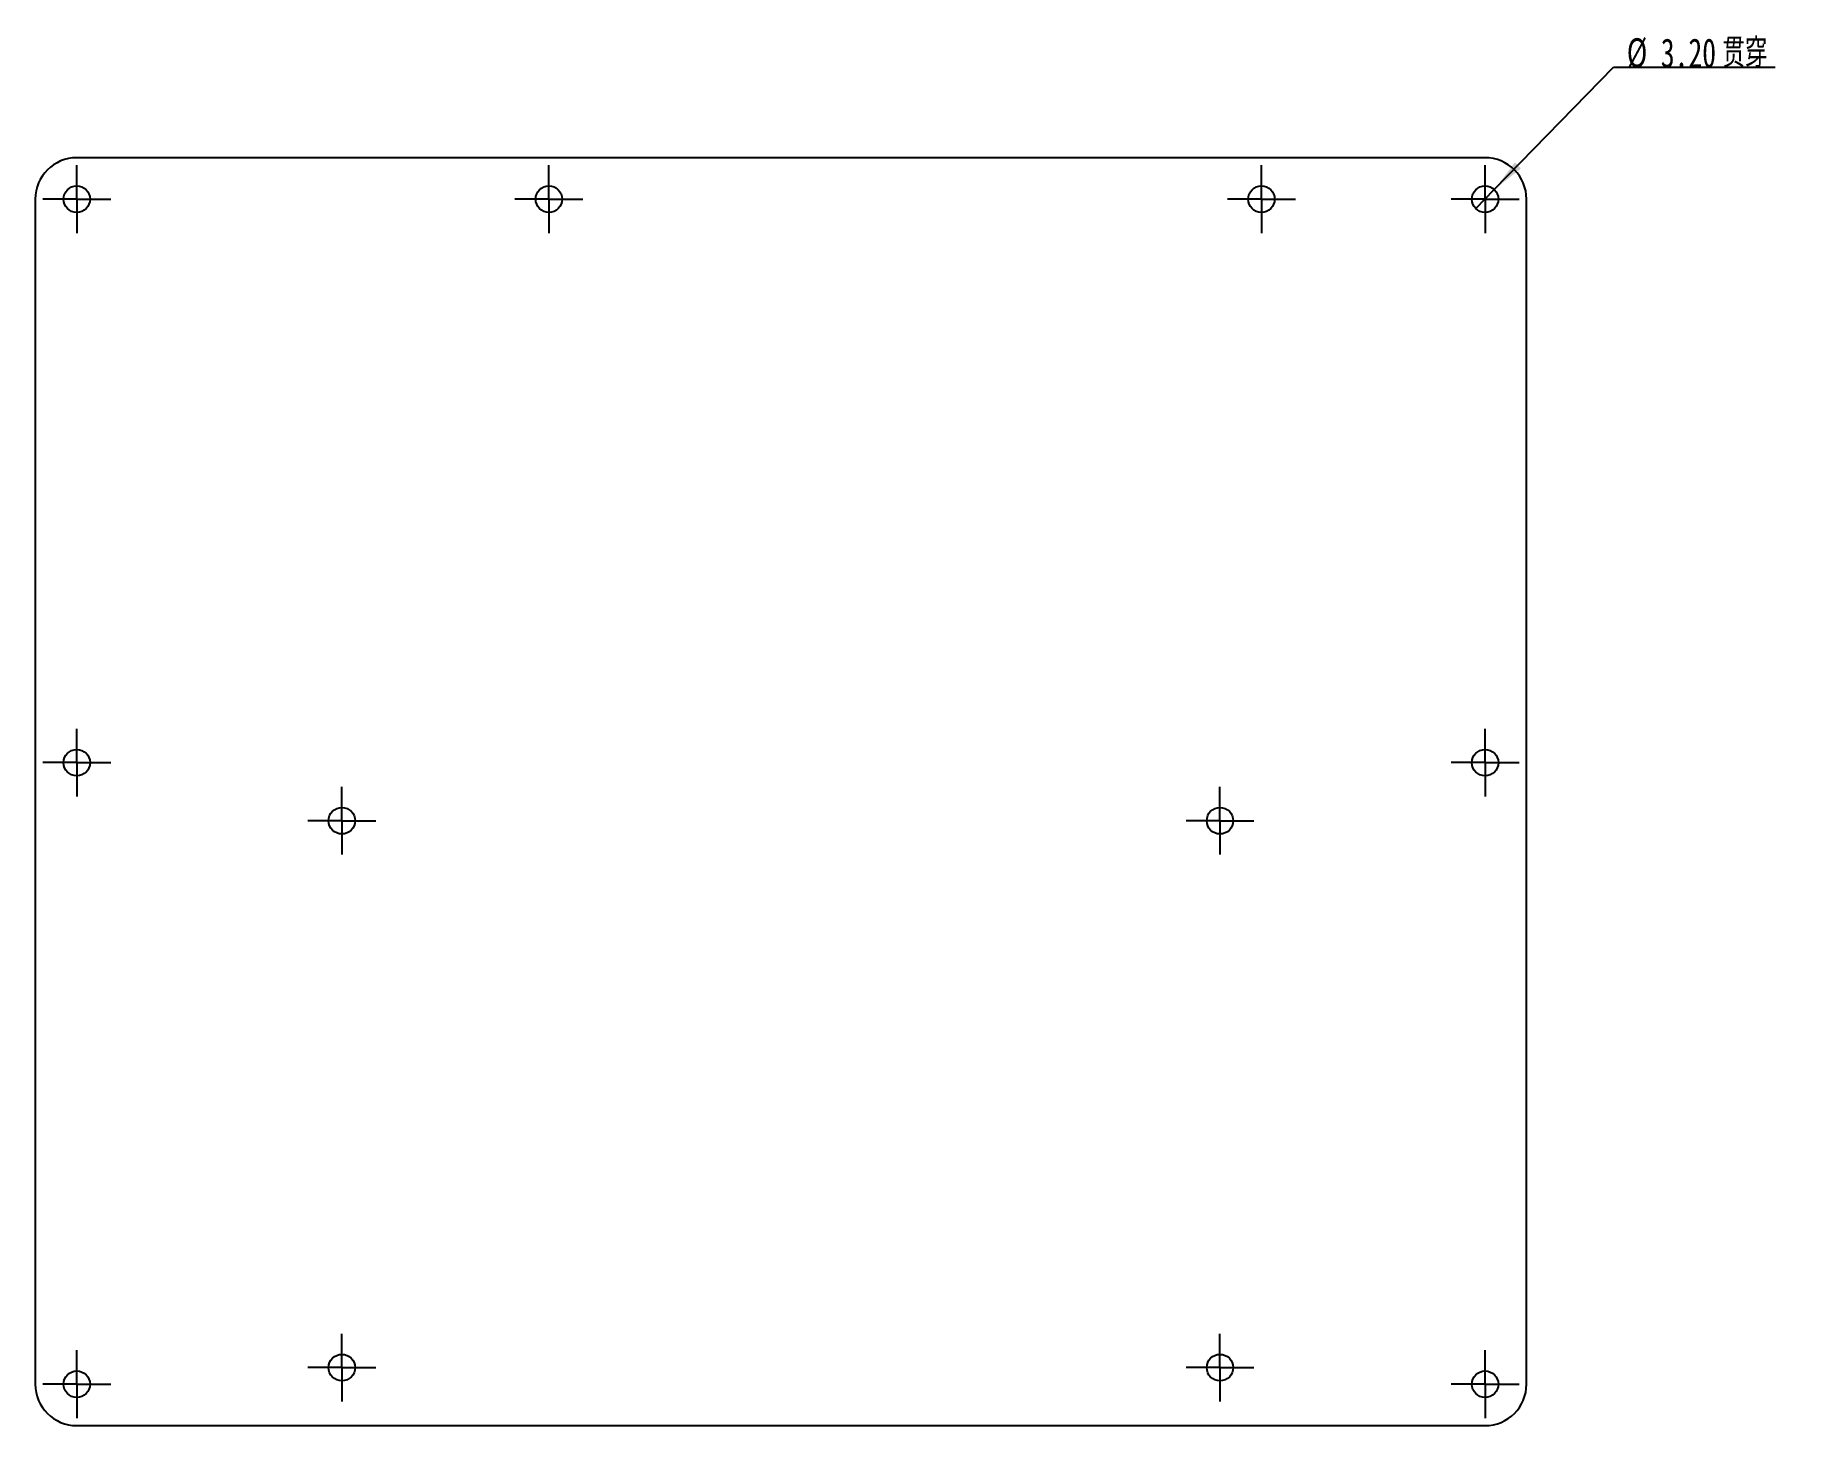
# Model space of a CAD drawing. Header units: millimetres. Extents: x 115 to 328, y 80 to 247.
import ezdxf

# ---------------------------------------------------------------- set-up
doc = ezdxf.new("R2010")
doc.units = ezdxf.units.MM
doc.layers.add('10', color=7, linetype='Continuous')
doc.styles.add('SLDTEXTSTYLE0', font='TXT', dxfattribs={"width": 0.7})
doc.styles.add('SLDTEXTSTYLE1', font='TXT', dxfattribs={"width": 0.7, "bigfont": 'bigfont'})
doc.dimstyles.new('SLDDIMSTYLE0', dxfattribs={"dimtxt": 3.5, "dimasz": 4.08, "dimexe": 0, "dimexo": 0.0625, "dimgap": 0.875, "dimtad": 0, "dimtih": 1, "dimtoh": 1, "dimrnd": 1e-09, "dimzin": 4, "dimdsep": 46, "dimtxsty": 'SLDTEXTSTYLE0', "dimblk1": 'NONE', "dimsah": 1, "dimcen": 0, "dimadec": 0, "dimazin": 1, "dimtfac": 1, "dimtmove": 0, "dimatfit": 3, "dimldrblk": 'NONE', "dimfxl": 1, "dimfrac": 2, "dimtolj": 1, "dimtzin": 12, "dimarcsym": 0})

# ---------------------------------------------------------------- blocks, each defined once
blk = doc.blocks.new('_D')
at = {"layer": '10'}
for p, q in [((290.67, 228.86), (305.07, 243.64)), ((305.07, 243.64), (324.56, 243.64)), ((288.44, 226.57), (290.67, 228.86))]:
    blk.add_line(p, q, dxfattribs=at)
blk.add_solid([(290.67, 228.86), (293.89, 231.43), (293.16, 232.14)], dxfattribs=at)
at = {"layer": '10', "char_height": 3.5, "attachment_point": 1}
for s, insert, style in [('贯穿', (318.22, 247.11), 'SLDTEXTSTYLE1'), ('%%c', (306.66, 247.13), 'SLDTEXTSTYLE0'), ('3.20', (310.77, 247.11), 'SLDTEXTSTYLE0')]:
    blk.add_mtext(s, dxfattribs=dict(at, insert=insert, style=style))
blk = doc.blocks.new('_None')
blk = doc.blocks.new('SW_CENTERMARKSYMBOL_0')
at = {"layer": '10', "color": 0}
for p, q in [((0, 2.5), (0, 4.1)), ((0, 0), (0, 2.5)), ((-2.5, 0), (-4.1, 0)), ((0, 0), (-2.5, 0)), ((0, 0), (0, -2.5)), ((0, 0), (2.5, 0)), ((2.5, 0), (4.1, 0)), ((0, -2.5), (0, -4.1))]:
    blk.add_line(p, q, dxfattribs=at)
blk = doc.blocks.new('SW_CENTERMARKSYMBOL_1')
at = {"layer": '10', "color": 0}
for p, q in [((0, 2.5), (0, 4.1)), ((0, 0), (0, 2.5)), ((-2.5, 0), (-4.1, 0)), ((0, 0), (-2.5, 0)), ((0, 0), (0, -2.5)), ((0, 0), (2.5, 0)), ((2.5, 0), (4.1, 0)), ((0, -2.5), (0, -4.1))]:
    blk.add_line(p, q, dxfattribs=at)
blk = doc.blocks.new('SW_CENTERMARKSYMBOL_2')
at = {"layer": '10', "color": 0}
for p, q in [((0, 2.5), (0, 4.1)), ((0, 0), (0, 2.5)), ((-2.5, 0), (-4.1, 0)), ((0, 0), (-2.5, 0)), ((0, 0), (0, -2.5)), ((0, 0), (2.5, 0)), ((2.5, 0), (4.1, 0)), ((0, -2.5), (0, -4.1))]:
    blk.add_line(p, q, dxfattribs=at)
blk = doc.blocks.new('SW_CENTERMARKSYMBOL_3')
at = {"layer": '10', "color": 0}
for p, q in [((0, 2.5), (0, 4.1)), ((0, 0), (0, 2.5)), ((-2.5, 0), (-4.1, 0)), ((0, 0), (-2.5, 0)), ((0, 0), (0, -2.5)), ((0, 0), (2.5, 0)), ((2.5, 0), (4.1, 0)), ((0, -2.5), (0, -4.1))]:
    blk.add_line(p, q, dxfattribs=at)
blk = doc.blocks.new('SW_CENTERMARKSYMBOL_4')
at = {"layer": '10', "color": 0}
for p, q in [((0, 2.5), (0, 4.1)), ((0, 0), (0, 2.5)), ((-2.5, 0), (-4.1, 0)), ((0, 0), (-2.5, 0)), ((0, 0), (0, -2.5)), ((0, 0), (2.5, 0)), ((2.5, 0), (4.1, 0)), ((0, -2.5), (0, -4.1))]:
    blk.add_line(p, q, dxfattribs=at)
blk = doc.blocks.new('SW_CENTERMARKSYMBOL_5')
at = {"layer": '10', "color": 0}
for p, q in [((0, 2.5), (0, 4.1)), ((0, 0), (0, 2.5)), ((-2.5, 0), (-4.1, 0)), ((0, 0), (-2.5, 0)), ((0, 0), (0, -2.5)), ((0, 0), (2.5, 0)), ((2.5, 0), (4.1, 0)), ((0, -2.5), (0, -4.1))]:
    blk.add_line(p, q, dxfattribs=at)
blk = doc.blocks.new('SW_CENTERMARKSYMBOL_6')
at = {"layer": '10', "color": 0}
for p, q in [((0, 2.5), (0, 4.1)), ((0, 0), (0, 2.5)), ((-2.5, 0), (-4.1, 0)), ((0, 0), (-2.5, 0)), ((0, 0), (0, -2.5)), ((0, 0), (2.5, 0)), ((2.5, 0), (4.1, 0)), ((0, -2.5), (0, -4.1))]:
    blk.add_line(p, q, dxfattribs=at)
blk = doc.blocks.new('SW_CENTERMARKSYMBOL_7')
at = {"layer": '10', "color": 0}
for p, q in [((0, 2.5), (0, 4.1)), ((0, 0), (0, 2.5)), ((-2.5, 0), (-4.1, 0)), ((0, 0), (-2.5, 0)), ((0, 0), (0, -2.5)), ((0, 0), (2.5, 0)), ((2.5, 0), (4.1, 0)), ((0, -2.5), (0, -4.1))]:
    blk.add_line(p, q, dxfattribs=at)
blk = doc.blocks.new('SW_CENTERMARKSYMBOL_8')
at = {"layer": '10', "color": 0}
for p, q in [((0, 2.5), (0, 4.1)), ((0, 0), (0, 2.5)), ((-2.5, 0), (-4.1, 0)), ((0, 0), (-2.5, 0)), ((0, 0), (0, -2.5)), ((0, 0), (2.5, 0)), ((2.5, 0), (4.1, 0)), ((0, -2.5), (0, -4.1))]:
    blk.add_line(p, q, dxfattribs=at)
blk = doc.blocks.new('SW_CENTERMARKSYMBOL_9')
at = {"layer": '10', "color": 0}
for p, q in [((0, 2.5), (0, 4.1)), ((0, 0), (0, 2.5)), ((-2.5, 0), (-4.1, 0)), ((0, 0), (-2.5, 0)), ((0, 0), (0, -2.5)), ((0, 0), (2.5, 0)), ((2.5, 0), (4.1, 0)), ((0, -2.5), (0, -4.1))]:
    blk.add_line(p, q, dxfattribs=at)
blk = doc.blocks.new('SW_CENTERMARKSYMBOL_10')
at = {"layer": '10', "color": 0}
for p, q in [((0, 2.5), (0, 4.1)), ((0, 0), (0, 2.5)), ((-2.5, 0), (-4.1, 0)), ((0, 0), (-2.5, 0)), ((0, 0), (0, -2.5)), ((0, 0), (2.5, 0)), ((2.5, 0), (4.1, 0)), ((0, -2.5), (0, -4.1))]:
    blk.add_line(p, q, dxfattribs=at)
blk = doc.blocks.new('SW_CENTERMARKSYMBOL_11')
at = {"layer": '10', "color": 0}
for p, q in [((0, 2.5), (0, 4.1)), ((0, 0), (0, 2.5)), ((-2.5, 0), (-4.1, 0)), ((0, 0), (-2.5, 0)), ((0, 0), (0, -2.5)), ((0, 0), (2.5, 0)), ((2.5, 0), (4.1, 0)), ((0, -2.5), (0, -4.1))]:
    blk.add_line(p, q, dxfattribs=at)

msp = doc.modelspace()

# ---------------------------------------------------------------- linework, layer by layer
at = {"color": 7, "linetype": 'Continuous', "lineweight": 25}
for p, q in [((289.558, 232.716), (119.558, 232.716)), ((114.558, 227.716), (114.558, 84.716)), ((294.558, 84.716), (294.558, 227.716)), ((119.558, 79.716), (289.558, 79.716))]:
    msp.add_line(p, q, dxfattribs=at)
for centre in [(119.558, 227.716), (176.558, 227.716), (262.558, 227.716), (289.558, 227.716), (119.558, 159.716), (289.558, 159.716), (151.558, 152.716), (257.558, 152.716), (151.558, 86.716), (257.558, 86.716), (119.558, 84.716), (289.558, 84.716)]:
    msp.add_circle(centre, 1.6, dxfattribs=at)
for centre, start, end in [((119.558, 227.716), 90, 180), ((289.558, 227.716), 0, 90), ((119.558, 84.716), 180, 270), ((289.558, 84.716), 270, 0)]:
    msp.add_arc(centre, 5, start, end, dxfattribs=at)

# ---------------------------------------------------------------- block references
at = {"layer": '10'}
for name, p in [('SW_CENTERMARKSYMBOL_0', (119.558, 227.716)), ('SW_CENTERMARKSYMBOL_11', (176.558, 227.716)), ('SW_CENTERMARKSYMBOL_3', (262.558, 227.716)), ('SW_CENTERMARKSYMBOL_4', (289.558, 227.716)), ('SW_CENTERMARKSYMBOL_1', (119.558, 159.716)), ('SW_CENTERMARKSYMBOL_2', (289.558, 159.716)), ('SW_CENTERMARKSYMBOL_10', (151.558, 152.716)), ('SW_CENTERMARKSYMBOL_9', (257.558, 152.716)), ('SW_CENTERMARKSYMBOL_7', (151.558, 86.716)), ('SW_CENTERMARKSYMBOL_8', (257.558, 86.716)), ('SW_CENTERMARKSYMBOL_6', (119.558, 84.716)), ('SW_CENTERMARKSYMBOL_5', (289.558, 84.716))]:
    msp.add_blockref(name, p, dxfattribs=at)

# ---------------------------------------------------------------- dimensions: what is measured, and where the dimension line sits
dim = msp.add_diameter_dim_2p(p1=(288.442, 226.569), p2=(290.675, 228.862), text='<> 贯穿', dimstyle='SLDDIMSTYLE0', dxfattribs=at)
dim.commit()
dim.dimension.update_dxf_attribs({"geometry": '_D', "text_midpoint": (315.609, 245.284), "dimtype": 163})

doc.saveas('drawing.dxf')
